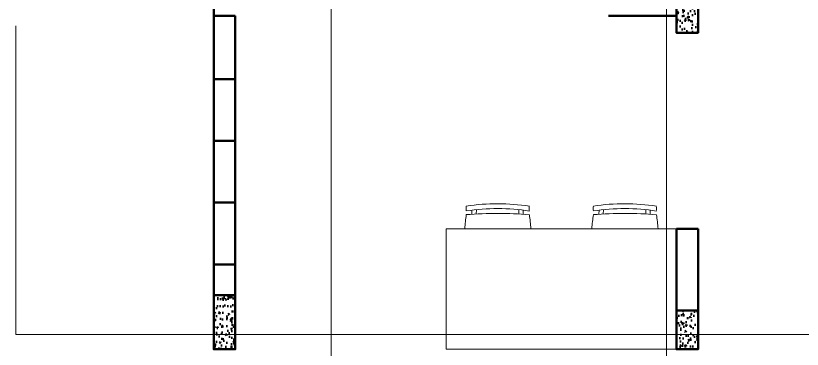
# Model space of a CAD drawing. Header units: inches. Extents: x 2960 to 8891, y 1487 to 4457.
# Drawn here: x 4875 to 5385, y 3025 to 3241 of the extents above; entities that cross this region are included whole.
import ezdxf

# ---------------------------------------------------------------- set-up
doc = ezdxf.new("R2010")
doc.units = ezdxf.units.IN
doc.header["$MEASUREMENT"] = 0
for name, color, linetype, lineweight in [('A-FLOR-PATT', 8, 'Continuous', 50), ('A-FURN', 8, 'Continuous', 20), ('A-FURN-BATH', 175, 'Continuous', 20), ('A-WALL-FULL', 7, 'Continuous', 50), ('costruzioni', 2, 'Continuous', 18), ('sezione 6', 211, 'Continuous', 20)]:
    doc.layers.add(name, color=color, linetype=linetype, lineweight=lineweight)
pattern_1 = [(50, (8344.429, 11365.425), (9.1092334, -0.796954), [0.9525, -10.4775]), (355, (8344.429, 11365.425), (-1.762141, 9.552832), [0.762, -8.382]), (100.451, (8345.188, 11365.359), (7.347125, 8.755834), [0.8095, -8.9045]), (46.1842, (8344.429, 11367.965), (13.553952, -2.102116), [1.42875, -15.71625]), (96.6356, (8345.559, 11367.79), (11.870212, 12.371278), [1.21425, -13.35675]), (351.184, (8344.43, 11367.965), (11.87023, 12.371256), [1.143, -12.573]), (21, (8345.699, 11367.33), (7.580744, -5.113276), [0.9525, -10.4775]), (326, (8345.699, 11367.33), (3.090101, 9.209398), [0.762, -8.382]), (71.4514, (8346.331, 11366.904), (10.6708245, 4.096143), [0.8095, -8.9045]), (37.5, (8344.4293, 11365.4252), (0.1544302, 4.227752), [0, -8.2804, 0, -8.509, 0, -8.41375]), (7.5, (8344.4293, 11365.425), (3.3409831, 5.0090287), [0, -4.8514, 0, -8.0899, 0, -3.20675]), (327.5, (8341.5972, 11365.4252), (6.7795298, -0.2864372), [0, -3.175, 0, -9.906, 0, -13.1445]), (317.5, (8340.327, 11365.425), (7.406459, 1.2713246), [0, -4.1275, 0, -6.5786, 0, -9.3345])]

msp = doc.modelspace()

# ---------------------------------------------------------------- hatches: boundary and pattern name
at = {"layer": 'A-FLOR-PATT'}
h = msp.add_hatch(dxfattribs=at)
h.set_pattern_fill('AR-CONC', color=256, scale=0.05, style=0)
h.set_pattern_definition(pattern_1)
h.paths.add_polyline_path([(5317.47, 3255.33), (5303.47, 3255.33), (5303.47, 3230.33), (5317.47, 3230.33)])
h = msp.add_hatch(dxfattribs=at)
h.set_pattern_fill('AR-CONC', color=256, scale=0.05, style=0)
h.set_pattern_definition([(50, (8344.929, 11365.425), (9.1092334, -0.796954), [0.9525, -10.4775]), (355, (8344.929, 11365.425), (-1.762141, 9.552832), [0.762, -8.382]), (100.451, (8345.688, 11365.359), (7.347125, 8.755834), [0.8095, -8.9045]), (46.1842, (8344.929, 11367.965), (13.553952, -2.102116), [1.42875, -15.71625]), (96.6356, (8346.059, 11367.79), (11.870212, 12.371278), [1.21425, -13.35675]), (351.184, (8344.93, 11367.965), (11.87023, 12.371256), [1.143, -12.573]), (21, (8346.199, 11367.33), (7.580744, -5.113276), [0.9525, -10.4775]), (326, (8346.199, 11367.33), (3.090101, 9.209398), [0.762, -8.382]), (71.4514, (8346.831, 11366.904), (10.6708245, 4.096143), [0.8095, -8.9045]), (37.5, (8344.9293, 11365.4252), (0.1544302, 4.227752), [0, -8.2804, 0, -8.509, 0, -8.41375]), (7.5, (8344.9293, 11365.425), (3.3409831, 5.0090287), [0, -4.8514, 0, -8.0899, 0, -3.20675]), (327.5, (8342.0972, 11365.4252), (6.7795298, -0.2864372), [0, -3.175, 0, -9.906, 0, -13.1445]), (317.5, (8340.827, 11365.425), (7.406459, 1.2713246), [0, -4.1275, 0, -6.5786, 0, -9.3345])])
h.paths.add_polyline_path([(5017.47, 3060.33), (5003.47, 3060.33), (5003.47, 3025.33), (5017.47, 3025.33)])
h = msp.add_hatch(dxfattribs=at)
h.set_pattern_fill('AR-CONC', color=256, scale=0.05, style=0)
h.set_pattern_definition(pattern_1)
h.paths.add_polyline_path([(5317.47, 3050.33), (5303.47, 3050.33), (5303.47, 3025.33), (5317.47, 3025.33)])

# ---------------------------------------------------------------- linework, layer by layer
at = {"layer": 'A-FURN'}
for p, q in [((5173.73, 3115.74), (5173.65, 3112.95)), ((5201.26, 3112.93), (5201.18, 3115.74)), ((5256.12, 3115.74), (5256.04, 3112.95)), ((5283.65, 3112.93), (5283.57, 3115.74)), ((5170.87, 3115.4), (5170.8, 3112.78)), ((5204.12, 3112.77), (5204.03, 3115.4)), ((5253.26, 3115.4), (5253.19, 3112.78)), ((5286.51, 3112.77), (5286.42, 3115.4))]:
    msp.add_line(p, q, dxfattribs=at)
for points in [[(5167.23, 3118.04, -0.076111), (5208.13, 3117.99, -3.508425)], [(5167.23, 3114.89, -0.076135), (5208.13, 3114.84, -3.508425)], [(5249.62, 3118.04, -0.076111), (5290.52, 3117.99, -3.508425)], [(5249.62, 3114.89, -0.076135), (5290.52, 3114.84, -3.508425)], [(5167.22, 3112.52, -0.040002), (5208.14, 3112.48, -3.508425)], [(5249.61, 3112.52, -0.040002), (5290.53, 3112.48, -3.508425)]]:
    msp.add_lwpolyline(points, format="xyb", dxfattribs=at)
msp.add_lwpolyline([(5303.47, 3025.33), (5303.47, 3103.41), (5154.07, 3103.41), (5154.07, 3025.33)], close=True, dxfattribs=at)
for centre, radius, start, end in [((5177.92, 3116.45), 10.81, 171.5154, 188.2468), ((5197.26, 3116.43), 10.81, 351.5154, 8.2468), ((5260.31, 3116.45), 10.81, 171.5154, 188.2468), ((5279.65, 3116.43), 10.81, 351.5154, 8.2468), ((5310.37, 3091.88), 144.64, 171.7935, 175.4272), ((5065.02, 3092.14), 144.55, 4.4723, 8.0879), ((5392.76, 3091.88), 144.64, 171.7935, 175.4272), ((5147.41, 3092.14), 144.55, 4.4723, 8.0879)]:
    msp.add_arc(centre, radius, start, end, dxfattribs=at)
at = {"layer": 'A-FURN-BATH'}
msp.add_line((5079.63, 2596.02), (5079.63, 3628.84), dxfattribs=at)
at = {"layer": 'A-WALL-FULL'}
for p, q in [((5003.47, 3255.33), (5003.47, 3241.33)), ((5003.47, 3241.33), (5017.47, 3241.33)), ((5003.47, 3200.33), (5003.47, 3241.33)), ((5017.47, 3241.33), (5017.47, 3200.33)), ((5259.4, 3241.33), (5303.47, 3241.3)), ((5017.47, 3200.33), (5003.47, 3200.33)), ((5003.47, 3200.33), (5017.47, 3200.33)), ((5003.47, 3160.33), (5003.47, 3200.33)), ((5017.47, 3200.33), (5017.47, 3160.33)), ((5017.47, 3160.33), (5003.47, 3160.33)), ((5003.47, 3160.33), (5017.47, 3160.33)), ((5003.47, 3120.33), (5003.47, 3160.33)), ((5017.47, 3160.33), (5017.47, 3120.33)), ((5017.47, 3120.33), (5003.47, 3120.33)), ((5003.47, 3120.33), (5017.47, 3120.33)), ((5003.47, 3080.33), (5003.47, 3120.33)), ((5017.47, 3120.33), (5017.47, 3080.33)), ((5303.47, 3103.41), (5317.47, 3103.41)), ((5303.47, 3103.41), (5303.47, 3050.33)), ((5317.47, 3050.33), (5317.47, 3103.41)), ((5003.47, 3080.33), (5017.47, 3080.33)), ((5003.47, 3060.33), (5003.47, 3080.33)), ((5017.47, 3080.33), (5003.47, 3080.33)), ((5017.47, 3080.33), (5017.47, 3060.33)), ((5017.47, 3060.33), (5003.47, 3060.33)), ((5317.47, 3025.33), (5303.47, 3025.33))]:
    msp.add_line(p, q, dxfattribs=at)
for points in [[(5303.47, 3255.33), (5317.47, 3255.33), (5317.47, 3230.33), (5303.47, 3230.33)], [(5003.47, 3060.33), (5017.47, 3060.33), (5017.47, 3025.33), (5003.47, 3025.33)], [(5303.47, 3050.33), (5317.47, 3050.33), (5317.47, 3025.33), (5303.47, 3025.33)]]:
    msp.add_lwpolyline(points, close=True, dxfattribs=at)
at = {"layer": 'costruzioni'}
msp.add_line((5297.03, 2553.75), (5297.03, 3656.58), dxfattribs=at)
at = {"layer": 'sezione 6'}
for p, q in [((4875.11, 3034.96), (4875.11, 3234.86)), ((6154.75, 3034.96), (4875.11, 3034.96))]:
    msp.add_line(p, q, dxfattribs=at)

doc.saveas('drawing.dxf')
